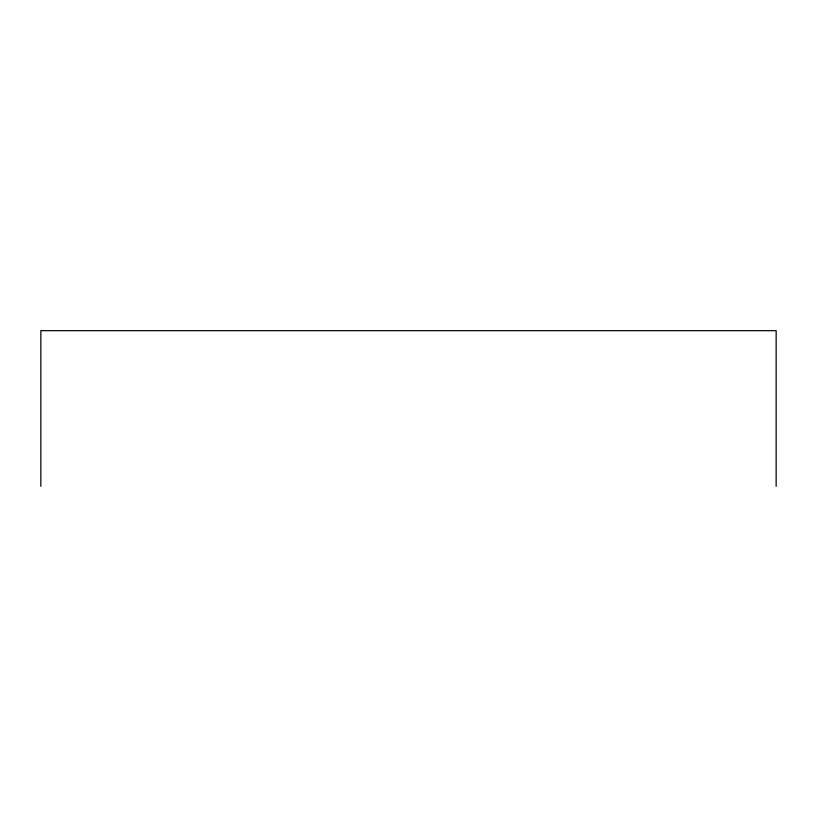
<?xml version="1.0" encoding="UTF-8"?>
<svg xmlns="http://www.w3.org/2000/svg" width="817" height="817" viewBox="0 0 817 817"><rect width="100%" height="100%" fill="white"/><g stroke="black" fill="none" stroke-linecap="round" stroke-linejoin="round"><path stroke-width="1.23" d="M776.15 486.329L776.15 330.671L40.85 330.671L40.85 486.329"/></g></svg>
